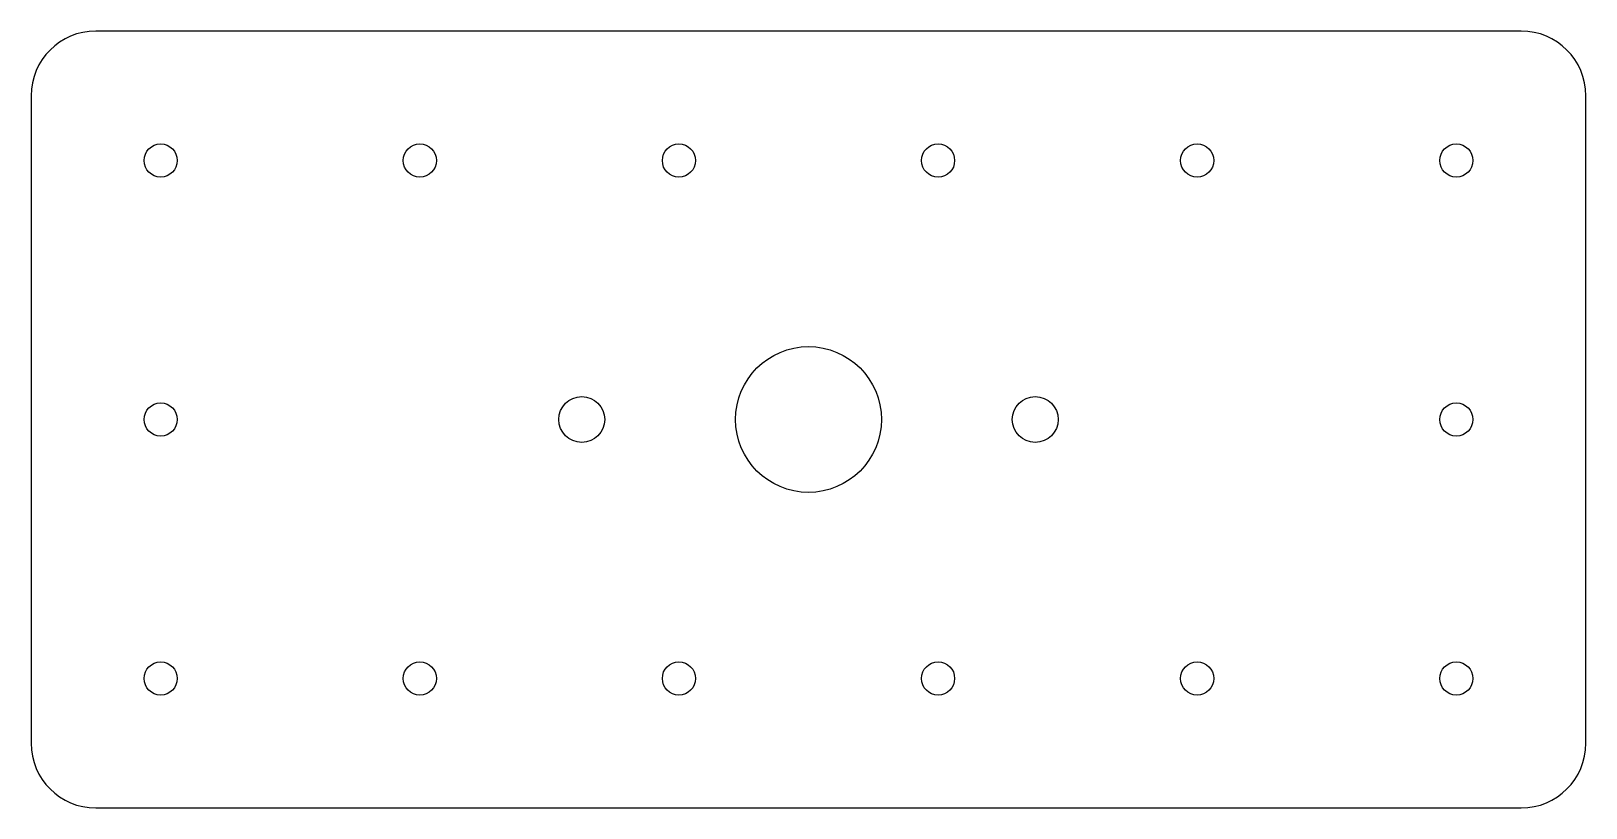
# Model space of a CAD drawing. Header units: metres. Extents: x 0 to 6, y 0 to 3.
import ezdxf

# ---------------------------------------------------------------- set-up
doc = ezdxf.new("R2010")
doc.units = ezdxf.units.M

msp = doc.modelspace()

# ---------------------------------------------------------------- linework, layer by layer
for p, q in [((5.75, 3), (0.25, 3)), ((0, 2.75), (0, 0.25)), ((6, 0.25), (6, 2.75)), ((0.25, 0), (5.75, 0))]:
    msp.add_line(p, q)
for centre, radius in [((0.5, 2.5), 0.064), ((0.5, 2.5), 0.064), ((1.5, 2.5), 0.064), ((2.5, 2.5), 0.064), ((3.5, 2.5), 0.064), ((4.5, 2.5), 0.064), ((5.5, 2.5), 0.064), ((5.5, 2.5), 0.064), ((3, 1.5), 0.2815), ((0.5, 1.5), 0.064), ((2.125, 1.5), 0.0885), ((3.875, 1.5), 0.0885), ((5.5, 1.5), 0.064), ((0.5, 0.5), 0.064), ((1.5, 0.5), 0.064), ((2.5, 0.5), 0.064), ((3.5, 0.5), 0.064), ((4.5, 0.5), 0.064), ((5.5, 0.5), 0.064)]:
    msp.add_circle(centre, radius)
for centre, start, end in [((0.25, 2.75), 90, 180), ((5.75, 2.75), 0, 90), ((0.25, 0.25), 180, 270), ((5.75, 0.25), 270, 360)]:
    msp.add_arc(centre, 0.25, start, end)

doc.saveas('drawing.dxf')
